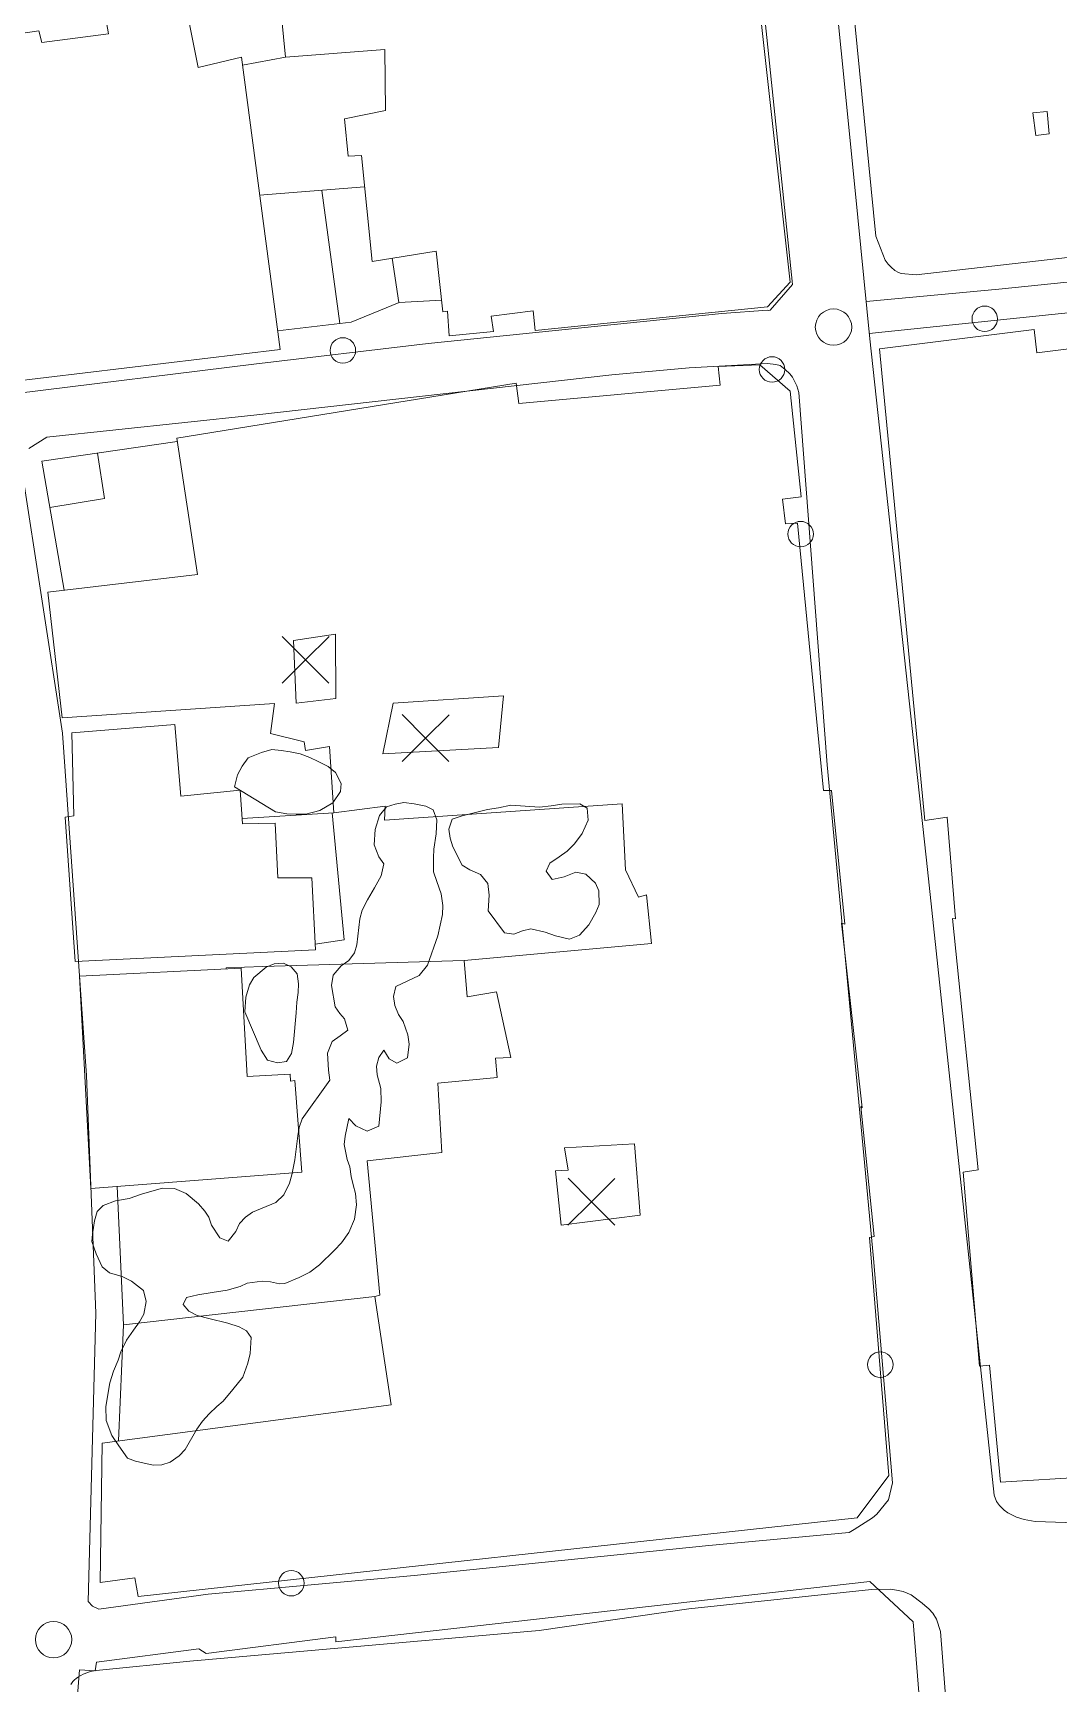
# Model space of a CAD drawing. Header units: metres. Extents: x 4652992 to 4879070, y 2074171 to 2309877.
# Drawn here: x 4654153.2 to 4654215.2, y 2308304.5 to 2308404.3 of the extents above; entities that cross this region are included whole.
import ezdxf

# ---------------------------------------------------------------- set-up
doc = ezdxf.new("R2010")
doc.units = ezdxf.units.M
doc.header["$MEASUREMENT"] = 0
doc.linetypes.add('DGN Style 2', pattern=[66.27138, 39.762828, -26.508552])
for name, color, linetype, lineweight in [('Level 18', 5, 'Continuous', 0), ('Level 30', 5, 'Continuous', 0), ('Level 31', 38, 'Continuous', 0), ('Level 35', 4, 'Continuous', 0), ('Level 37', 3, 'Continuous', 0), ('Level 39', 9, 'Continuous', 0), ('Level 40', 1, 'Continuous', 0), ('Level 45', 9, 'Continuous', 0), ('Level 54', 30, 'DGN Style 2', 0), ('Level 61', 4, 'Continuous', 0)]:
    doc.layers.add(name, color=color, linetype=linetype, lineweight=lineweight)

# ---------------------------------------------------------------- blocks, each defined once
blk = doc.blocks.new('POSTE_1')
at = {"layer": 'Level 61'}
blk.add_circle((-4.7e-05, -1.9e-05, -2.4e-05), 0.770001, dxfattribs=at)
blk = doc.blocks.new('AL_1')
at = {"layer": 'Level 45'}
blk.add_circle((2.1e-05, 1.3e-05, 3e-05), 1.100002, dxfattribs=at)
blk = doc.blocks.new('COTA_10')
at = {"layer": 'Level 39'}
for p, q in [((-1.408444, 1.419518, 3.9e-05), (1.3e-05, -4e-06, 3.9e-05)), ((1.419535, 1.408453, 3.9e-05), (1.3e-05, -4e-06, 3.9e-05)), ((1.3e-05, -4e-06, 3.9e-05), (-1.419509, -1.408461, 3.9e-05)), ((1.3e-05, -4e-06, 3.9e-05), (1.40847, -1.419526, 3.9e-05))]:
    blk.add_line(p, q, dxfattribs=at)

msp = doc.modelspace()

# ---------------------------------------------------------------- linework, layer by layer
at = {"layer": 'Level 18', "color": 30}
for points in [[(4654194.858788, 2308387.374885, 1345.899336), (4654197.617645, 2308387.580036, 1346.449336), (4654197.707144, 2308387.560955, 1346.449336), (4654197.781912, 2308387.583904, 1346.459336), (4654199.14208, 2308389.129478, 1346.519336), (4654195.738416, 2308421.907443, 1344.979336), (4654193.643857, 2308442.055165, 1344.069336), (4654192.07771, 2308458.403553, 1343.519336), (4654192.018969, 2308458.610521, 1343.509336), (4654191.958144, 2308458.693489, 1343.509336), (4654191.88546, 2308458.794541, 1343.499336), (4654191.827508, 2308458.853563, 1343.499336), (4654191.757511, 2308458.89182, 1343.489336), (4654191.344434, 2308459.003221, 1343.479336), (4654189.210277, 2308458.893665, 1343.408219)], [(4654194.858788, 2308387.374885, 1345.899336), (4654177.116691, 2308385.562534, 1342.138983), (4654166.577413, 2308384.316436, 1339.626011), (4654152.21335, 2308382.548556, 1336.106353), (4654151.831143, 2308382.661176, 1336.046353), (4654151.395681, 2308382.894162, 1336.026353), (4654151.294558, 2308383.009157, 1336.026353), (4654147.390979, 2308407.161487, 1334.304289), (4654144.593898, 2308424.461113, 1333.505029), (4654141.498205, 2308444.714709, 1333.128688), (4654140.531524, 2308454.062255, 1332.848688), (4654140.435292, 2308454.581112, 1332.848688), (4654140.502619, 2308454.909371, 1332.928688), (4654140.802796, 2308455.156848, 1333.008688), (4654140.955579, 2308455.217719, 1333.048688), (4654141.671016, 2308455.271157, 1333.242579)], [(4654200.433403, 2308419.560196, 1345.078754), (4654202.899297, 2308395.013565, 1346.323668), (4654203.808621, 2308385.843263, 1346.803591)], [(4654272.920427, 2308320.189384, 1350.578806), (4654242.802611, 2308316.991754, 1351.46792), (4654215.653179, 2308314.30838, 1351.473336), (4654213.81011, 2308314.364002, 1351.473336), (4654213.128741, 2308314.477835, 1351.473336), (4654212.668066, 2308314.620984, 1351.473336), (4654212.15522, 2308314.881629, 1351.473336), (4654211.929918, 2308315.050985, 1351.453336), (4654211.649413, 2308315.323273, 1351.433336), (4654211.468637, 2308315.559239, 1351.393336), (4654211.321228, 2308315.955424, 1351.373336), (4654207.28524, 2308353.763794, 1348.853336), (4654203.808621, 2308385.843263, 1346.803591)], [(4654192.895918, 2308384.088414, 1345.633591), (4654197.624668, 2308384.352828, 1346.743591), (4654198.123013, 2308384.293175, 1346.823591), (4654198.389858, 2308384.236485, 1346.843591), (4654198.697358, 2308384.001686, 1346.843591), (4654198.96608, 2308383.728905, 1346.823591), (4654199.125332, 2308383.525601, 1346.803591), (4654199.404671, 2308383.004062, 1346.743591), (4654199.521325, 2308382.594117, 1346.743591), (4654201.227156, 2308360.092599, 1348.543591), (4654204.03458, 2308330.25655, 1350.991463), (4654205.168157, 2308316.689115, 1351.231463), (4654204.928563, 2308315.676969, 1351.251463), (4654204.238531, 2308314.806737, 1351.211463), (4654203.961392, 2308314.588298, 1351.211463), (4654202.853613, 2308313.868441, 1351.211463), (4654202.555952, 2308313.700581, 1351.211463), (4654194.068514, 2308312.909889, 1350.469948), (4654176.274983, 2308311.094341, 1346.408648), (4654163.82285, 2308309.964917, 1343.40085), (4654157.215386, 2308309.060002, 1341.473427), (4654156.833374, 2308309.233599, 1341.413427), (4654156.552869, 2308309.524289, 1341.353427), (4654157.035651, 2308326.954301, 1339.373427), (4654156.460621, 2308341.315674, 1338.368094), (4654155.009326, 2308362.008625, 1337.226353), (4654152.543276, 2308377.969829, 1335.926353)], [(4654152.97106, 2308379.219312, 1336.046353), (4654154.072753, 2308379.909648, 1336.346353), (4654166.584129, 2308381.226505, 1339.566353), (4654188.210394, 2308383.672813, 1344.646353), (4654192.895918, 2308384.088414, 1345.633591)], [(4654208.881176, 2308297.347604, 1352.054882), (4654208.08627, 2308307.710969, 1351.754882), (4654207.840516, 2308308.458948, 1351.754882), (4654207.618649, 2308308.812625, 1351.734882), (4654207.37734, 2308309.073082, 1351.694882), (4654207.140084, 2308309.280283, 1351.674882), (4654206.970736, 2308309.413286, 1351.644882), (4654206.299112, 2308309.936598, 1351.654882), (4654205.821805, 2308310.119524, 1351.554882), (4654205.425433, 2308310.218022, 1351.494882), (4654205.085439, 2308310.259724, 1351.464882), (4654203.89886, 2308310.240273, 1351.354882), (4654192.864753, 2308309.082689, 1350.424882), (4654183.820247, 2308307.777296, 1348.144882), (4654162.716788, 2308305.908638, 1343.164882), (4654157.038488, 2308305.348519, 1341.824882), (4654156.693022, 2308305.290856, 1341.804882), (4654156.535114, 2308305.23967, 1341.784882), (4654156.256485, 2308305.129435, 1341.754882), (4654155.983683, 2308304.971839, 1341.734882), (4654155.840547, 2308304.879088, 1341.734882), (4654155.737616, 2308304.793214, 1341.734882), (4654155.630161, 2308304.685231, 1341.734882), (4654155.518078, 2308304.51672, 1341.754882)]]:
    msp.add_polyline3d(points, dxfattribs=at)
at = {"layer": 'Level 30', "color": 1}
msp.add_line((4654174.883934, 2308321.406848, 1358.96), (4654157.416525, 2308319.103371, 1345.389895), dxfattribs=at)
for points in [[(4654272.468246, 2308397.087019, 1350.881804), (4654254.450155, 2308394.749439, 1352.011804), (4654227.037386, 2308391.23697, 1361.181804), (4654227.018684, 2308392.061454, 1361.131804), (4654206.61632, 2308389.717622, 1355.971804), (4654205.702905, 2308389.797029, 1355.941804), (4654205.538317, 2308389.855069, 1355.941804), (4654205.327223, 2308389.984353, 1355.921804), (4654205.090151, 2308390.172845, 1355.911804), (4654204.906126, 2308390.357714, 1355.891804), (4654204.728641, 2308390.610205, 1355.881804), (4654204.179118, 2308392.053785, 1355.741804), (4654199.242463, 2308442.135421, 1353.381804)], [(4654195.50707, 2308420.619249, 1351.989895), (4654198.998688, 2308389.27622, 1352.449895)], [(4654151.659846, 2308383.23433, 1341.399895), (4654149.940398, 2308394.073996, 1341.709895), (4654149.38411, 2308394.014203, 1345.009895), (4654147.804611, 2308401.72202, 1340.509895), (4654148.153494, 2308401.717554, 1340.479895), (4654147.816695, 2308403.614769, 1340.159895), (4654153.571047, 2308404.466013, 1340.249895), (4654153.760151, 2308403.752824, 1340.379895), (4654157.787159, 2308404.290121, 1340.839895), (4654157.125352, 2308408.027896, 1340.929895), (4654158.957389, 2308408.474329, 1341.029895), (4654157.414011, 2308415.710316, 1340.409895), (4654160.391637, 2308416.362158, 1341.619895), (4654163.207891, 2308402.241595, 1342.099895), (4654165.821638, 2308402.862406, 1343.349895), (4654168.159583, 2308385.207505, 1342.769895), (4654151.659846, 2308383.23433, 1341.399895)], [(4654198.998688, 2308389.27622, 1352.449895), (4654197.616735, 2308387.787418, 1352.519895), (4654183.586647, 2308386.347372, 1352.269895), (4654183.46136, 2308387.529185, 1352.419895), (4654180.916902, 2308387.220778, 1352.489895), (4654181.064077, 2308386.294421, 1352.489895), (4654178.375461, 2308386.031952, 1352.519895), (4654178.273761, 2308387.514762, 1354.329895), (4654178.005447, 2308387.479984, 1354.349895), (4654177.593358, 2308391.147877, 1354.169895), (4654173.7228, 2308390.516934, 1349.979895), (4654173.084103, 2308396.925873, 1346.249895), (4654172.285386, 2308396.889066, 1343.539895), (4654172.050473, 2308399.142261, 1343.669895), (4654174.535495, 2308399.646906, 1348.319895), (4654174.502104, 2308403.326118, 1351.129895), (4654168.494655, 2308402.873917, 1347.369895), (4654168.140682, 2308406.376454, 1347.309895)], [(4654216.998989, 2308317.065952, 1360.221804), (4654211.713816, 2308316.737028, 1360.121804), (4654211.03294, 2308323.812222, 1360.341804), (4654210.445119, 2308323.749099, 1360.261804), (4654209.454148, 2308335.470554, 1360.041804), (4654210.347278, 2308335.61914, 1360.321804), (4654208.79546, 2308350.801014, 1354.061804), (4654208.988119, 2308350.782702, 1353.981804), (4654208.488128, 2308356.925974, 1353.351804), (4654207.130528, 2308356.725663, 1353.071804), (4654204.384467, 2308385.241474, 1351.791804), (4654213.747664, 2308386.410516, 1351.901804), (4654213.89336, 2308384.990456, 1355.621804), (4654227.375077, 2308386.69067, 1355.981804)], [(4654174.883934, 2308321.406847, 1358.96), (4654173.898729, 2308327.957621, 1358.96), (4654174.184055, 2308328.034668, 1359.29), (4654173.42768, 2308336.155102, 1356.78), (4654177.945138, 2308336.665244, 1357.65), (4654177.695109, 2308340.862455, 1349.58), (4654181.275488, 2308341.19677, 1355.64), (4654181.190023, 2308342.359687, 1355.7), (4654182.101649, 2308342.411149, 1355.75), (4654181.240854, 2308346.371162, 1353.94), (4654179.479133, 2308346.079684, 1348.65), (4654179.290133, 2308348.279591, 1348.88), (4654190.604499, 2308349.298701, 1352.33), (4654190.318514, 2308352.228921, 1351.93), (4654189.830666, 2308352.103112, 1351.79), (4654189.043334, 2308353.750267, 1351.58), (4654188.829696, 2308357.748975, 1357.42), (4654174.470711, 2308356.755463, 1354.41), (4654174.521785, 2308357.607113, 1354.55), (4654171.412473, 2308357.203716, 1344.67), (4654171.154542, 2308361.211791, 1344.17), (4654169.701687, 2308360.961853, 1343.23), (4654169.626327, 2308361.496785, 1343.22), (4654167.586061, 2308361.989277, 1342.84), (4654167.820007, 2308363.809721, 1344.24), (4654154.985889, 2308362.928802, 1351.08), (4654154.115827, 2308370.531382, 1350.88), (4654163.177485, 2308371.607071, 1349.29), (4654161.919122, 2308379.833655, 1343.39), (4654182.438842, 2308383.157398, 1348.66), (4654182.590642, 2308381.942291, 1354.23), (4654194.753189, 2308383.041543, 1354.08), (4654194.638092, 2308384.172565, 1353.68), (4654197.163068, 2308384.279749, 1353.52), (4654198.993512, 2308382.68678, 1353.56), (4654199.648225, 2308376.289847, 1353.86), (4654198.526591, 2308376.153045, 1353.94), (4654198.716071, 2308374.670472, 1354.52), (4654199.440044, 2308374.708189, 1354.5), (4654201.013558, 2308358.538428, 1353.47), (4654201.483335, 2308358.538309, 1353.3), (4654202.30486, 2308350.472789, 1353.12), (4654202.09816, 2308350.516498, 1356.34), (4654203.335243, 2308339.36361, 1356.46), (4654203.260133, 2308339.448184, 1357.83), (4654204.070409, 2308331.591115, 1357.86), (4654203.789574, 2308331.536016, 1358.95), (4654204.957259, 2308317.146442, 1363.35), (4654203.036203, 2308314.572415, 1362.33), (4654159.583106, 2308309.828054, 1346.97), (4654159.383811, 2308310.961616, 1346.94), (4654157.292678, 2308310.678737, 1345.38), (4654157.416525, 2308319.103371, 1345.389895)], [(4654170.30655, 2308348.905454, 1343.629895), (4654155.780424, 2308348.210173, 1344.099895), (4654155.170299, 2308356.92856, 1343.809895), (4654155.698573, 2308357.009155, 1343.969895), (4654155.572754, 2308362.035194, 1340.649895), (4654161.791455, 2308362.527189, 1340.769895), (4654162.162082, 2308358.204167, 1341.169895), (4654165.747752, 2308358.561031, 1341.469895), (4654165.898567, 2308356.533936, 1344.059895), (4654167.867917, 2308356.570957, 1343.829895), (4654168.020364, 2308353.264787, 1343.839895), (4654170.083297, 2308353.266564, 1343.629895), (4654170.30655, 2308348.905454, 1343.629895)], [(4654169.486168, 2308335.469915, 1346.669895), (4654156.724085, 2308334.492125, 1346.579895), (4654156.038994, 2308347.320903, 1346.809895), (4654165.810522, 2308347.804843, 1346.769895), (4654166.169691, 2308341.264237, 1347.339895), (4654168.763418, 2308341.405034, 1347.479895), (4654168.793144, 2308340.98464, 1347.479895), (4654169.061453, 2308341.012164, 1347.469895), (4654169.486168, 2308335.469915, 1346.669895)], [(4654189.926644, 2308332.881487, 1357.049895), (4654185.153319, 2308332.264737, 1356.929895), (4654184.815399, 2308335.561727, 1356.809895), (4654185.566976, 2308335.598473, 1356.789895), (4654185.360321, 2308336.953511, 1356.749895), (4654189.584429, 2308337.189212, 1356.829895), (4654189.926644, 2308332.881487, 1357.049895)], [(4654155.301794, 2308295.950783, 1351.2), (4654156.032438, 2308305.386275, 1350.9), (4654156.986032, 2308305.336296, 1350.9), (4654157.063585, 2308305.865101, 1350.9), (4654163.254339, 2308306.662501, 1350.96), (4654163.699693, 2308306.371559, 1356.98), (4654171.54014, 2308307.380837, 1357.2), (4654171.524756, 2308307.081205, 1357.24), (4654203.815848, 2308310.725154, 1358.68), (4654206.424722, 2308308.296236, 1358.44), (4654207.274098, 2308297.759264, 1358.26)]]:
    msp.add_polyline3d(points, dxfattribs=at)
for points in [[(4654214.656849, 2308398.247344, 1355.368158), (4654213.835269, 2308398.139968, 1355.548158), (4654213.653289, 2308399.516844, 1355.488158), (4654214.533378, 2308399.592714, 1355.298158)], [(4654171.535249, 2308364.11307, 1348.686102), (4654169.129692, 2308363.82526, 1347.766102), (4654168.976207, 2308367.602666, 1348.066102), (4654171.509414, 2308367.986181, 1349.386102)], [(4654174.363412, 2308360.756838, 1354.388573), (4654174.991662, 2308363.826602, 1351.008573), (4654181.671651, 2308364.273992, 1357.168573), (4654181.355412, 2308361.138096, 1356.568573)]]:
    msp.add_3dface(points, dxfattribs=at)
at = {"layer": 'Level 31', "extrusion": (-0.1030554261152986, -0.04519818118175, 0.9936481789678157), "elevation": -582638.773209, "flags": 128}
msp.add_lwpolyline([(-244656.684878, 5156594.684217), (-244654.010342, 5156593.973304), (-244654.839438, 5156590.716369)], dxfattribs=at)
at = {"layer": 'Level 35'}
for p, q in [((4654165.883783, 2308402.393117, 1343.146999), (4654168.494654, 2308402.873917, 1343.266999)), ((4654173.273405, 2308395.026343, 1347.030332), (4654166.925649, 2308394.525504, 1346.120332)), ((4654171.76841, 2308386.767148, 1345.221337), (4654170.684494, 2308394.822078, 1345.521337)), ((4654175.344322, 2308388.034632, 1345.120332), (4654174.941832, 2308390.715649, 1345.100332)), ((4654171.412473, 2308357.203716, 1344.67), (4654165.87548, 2308356.844254, 1343.663404)), ((4654158.693877, 2308326.249769, 1342.705732), (4654158.401844, 2308319.233307, 1342.585732))]:
    msp.add_line(p, q, dxfattribs=at)
at = {"layer": 'Level 35', "extrusion": (-0.1159603740866187, -0.0368066791287341, 0.9925716397385158), "elevation": -623333.340932, "flags": 128}
msp.add_lwpolyline([(-792194.170299, 5096441.768449), (-792204.092968, 5096443.247963), (-792202.967861, 5096453.27578)], dxfattribs=at)
at = {"layer": 'Level 35', "extrusion": (-0.138370813040717, -0.0137842323818813, 0.9902845616468496), "elevation": -674491.343627, "flags": 128}
msp.add_lwpolyline([(-1835646.959219, 4813023.826715), (-1835654.848248, 4813023.251406), (-1835655.227733, 4813031.593387)], dxfattribs=at)
at = {"layer": 'Level 35', "extrusion": (-0.5768945890111744, -0.0305895711432553, 0.8162456194717984), "elevation": -2754480.337598, "flags": 128}
msp.add_lwpolyline([(-2058679.834014, 3894162.398645), (-2058672.13262, 3894162.779463), (-2058671.95011, 3894160.629303)], dxfattribs=at)
at = {"layer": 'Level 35', "extrusion": (-0.3094384584912118, 0.0043758967607814, 0.9509094025900267), "elevation": -1428797.902942, "flags": 128}
msp.add_lwpolyline([(-2373907.19414, 4394634.870141), (-2373905.271462, 4394618.907334), (-2373913.630012, 4394618.390321)], dxfattribs=at)
at = {"layer": 'Level 35'}
msp.add_polyline3d([(4654168.010592, 2308386.332602, 1345.279895), (4654172.458055, 2308386.846898, 1345.259895), (4654175.353354, 2308388.038348, 1345.119895), (4654177.926068, 2308388.186513, 1345.369895)], dxfattribs=at)
at = {"layer": 'Level 37'}
msp.add_polyline3d([(4654179.290133, 2308348.279591, 1347.889895), (4654167.129357, 2308347.906022, 1343.649895), (4654164.896798, 2308347.82876, 1343.249895), (4654164.900237, 2308347.75976, 1343.209895)], dxfattribs=at)
at = {"layer": 'Level 40', "color": 3}
for points in [[(4654165.417154, 2308358.757885, 1343.850038), (4654165.597838, 2308359.489282, 1343.810038), (4654165.861039, 2308360.018448, 1343.790038), (4654166.242995, 2308360.522428, 1343.790038), (4654167.037324, 2308360.846588, 1343.890038), (4654167.661813, 2308361.022036, 1344.010038), (4654168.237983, 2308360.961421, 1344.310038), (4654168.763581, 2308360.880743, 1344.670038), (4654169.372206, 2308360.751669, 1344.610038), (4654169.962711, 2308360.534071, 1344.670038), (4654170.458109, 2308360.305854, 1344.770038), (4654171.060184, 2308359.993437, 1344.850038), (4654171.513559, 2308359.635583, 1344.870038), (4654171.858983, 2308358.977343, 1344.830038), (4654171.818705, 2308358.477873, 1344.750038), (4654171.352956, 2308357.791536, 1344.670038), (4654170.564157, 2308357.343049, 1344.550038), (4654169.713726, 2308357.123152, 1344.450038), (4654169.122456, 2308357.109998, 1344.330038), (4654168.569934, 2308357.134808, 1344.190038), (4654167.884067, 2308357.26487, 1344.170038), (4654165.417154, 2308358.757885, 1343.850038)], [(4654171.175599, 2308341.033946, 1347.710038), (4654171.097377, 2308341.635519, 1347.530038), (4654171.029488, 2308342.665942, 1347.450038), (4654171.314083, 2308343.375302, 1347.450038), (4654171.802462, 2308343.718164, 1347.430038), (4654172.258132, 2308344.052569, 1347.490038), (4654172.058388, 2308344.741491, 1347.330038), (4654171.783147, 2308345.061566, 1346.990038), (4654171.493317, 2308345.461707, 1346.830038), (4654171.262904, 2308346.757512, 1346.810038), (4654171.374895, 2308347.380323, 1346.870038), (4654171.861018, 2308347.939184, 1347.010038), (4654172.316688, 2308348.273588, 1347.230038), (4654172.656876, 2308348.724849, 1347.370038), (4654172.804086, 2308349.217037, 1347.430038), (4654172.984554, 2308350.779773, 1347.390038), (4654173.122959, 2308351.304616, 1347.410038), (4654173.440008, 2308351.945516, 1347.410038), (4654173.879088, 2308352.652903, 1347.430038), (4654174.276655, 2308353.384488, 1347.430038), (4654174.439474, 2308354.104279, 1347.310038), (4654174.140839, 2308354.537076, 1347.270038), (4654173.855048, 2308355.259641, 1347.230038), (4654173.905661, 2308356.187961, 1347.230038), (4654174.172901, 2308357.039551, 1347.270038), (4654174.587567, 2308357.551988, 1347.350038), (4654175.116949, 2308357.716817, 1347.610038), (4654175.649097, 2308357.819482, 1347.610038), (4654176.269801, 2308357.749423, 1347.610038), (4654176.967492, 2308357.601459, 1347.610038), (4654177.418357, 2308357.382687, 1347.650038), (4654177.63622, 2308356.782288, 1347.650038), (4654177.600707, 2308355.927738, 1347.650038), (4654177.458007, 2308355.003553, 1347.670038), (4654177.426534, 2308354.471427, 1347.710038), (4654177.441593, 2308353.636939, 1347.830038), (4654177.629767, 2308353.042837, 1347.330038), (4654177.894674, 2308352.293912, 1347.530038), (4654177.999311, 2308351.594371, 1347.690038), (4654177.982681, 2308351.059097, 1347.750038), (4654177.702086, 2308349.763904, 1347.830038), (4654177.075263, 2308347.987942, 1347.970038), (4654176.57706, 2308347.370066, 1347.990038), (4654175.154713, 2308346.701869, 1347.950038), (4654175.016053, 2308346.100109, 1347.930038), (4654175.103335, 2308345.542797, 1347.970038), (4654175.318434, 2308345.004562, 1348.050038), (4654175.602224, 2308344.574913, 1348.110038), (4654175.88776, 2308343.77543, 1348.130038), (4654175.960198, 2308343.221267, 1348.170038), (4654175.865306, 2308342.379309, 1348.170038), (4654175.210619, 2308342.056323, 1348.110038), (4654174.753969, 2308342.322505, 1348.090038), (4654174.428919, 2308342.853269, 1347.990038), (4654174.12144, 2308342.410466, 1347.970038), (4654173.997879, 2308341.882475, 1347.970038), (4654174.031823, 2308341.367263, 1348.010038), (4654174.248921, 2308340.536112, 1348.090038), (4654174.270021, 2308339.731132, 1348.090038), (4654174.122517, 2308338.253771, 1348.090038), (4654173.426315, 2308337.954983, 1348.010038), (4654172.750018, 2308338.283142, 1347.930038), (4654172.311742, 2308338.714764, 1347.890038), (4654172.09431, 2308337.652485, 1348.270038), (4654172.039187, 2308337.156163, 1348.450038), (4654172.223321, 2308336.239636, 1348.770038), (4654172.379296, 2308335.790911, 1348.970038), (4654172.460539, 2308335.204092, 1349.290038), (4654172.577765, 2308334.717401, 1349.510038), (4654172.715621, 2308334.180153, 1349.530038), (4654172.778744, 2308333.50481, 1349.550038), (4654172.662968, 2308332.636493, 1349.550038), (4654172.327545, 2308331.830152, 1349.550038), (4654171.873875, 2308331.202831, 1349.550038), (4654171.4416, 2308330.755705, 1349.490038), (4654170.54736, 2308329.867749, 1349.250038), (4654169.96362, 2308329.437351, 1349.070038), (4654169.305912, 2308329.099611, 1348.790038), (4654168.457991, 2308328.740634, 1348.470038), (4654168.128137, 2308328.718222, 1348.010038), (4654167.58191, 2308328.849458, 1348.010038), (4654167.079962, 2308328.894331, 1348.010038), (4654166.170408, 2308328.763945, 1347.410038), (4654165.759781, 2308328.573931, 1347.010038), (4654164.968728, 2308328.341443, 1346.590038), (4654164.056154, 2308328.196302, 1346.330038), (4654163.191133, 2308328.056472, 1346.270038), (4654162.510286, 2308327.908371, 1346.250038), (4654162.312757, 2308327.473038, 1346.570038), (4654162.650141, 2308327.078206, 1346.810038), (4654163.154345, 2308326.817334, 1346.910038), (4654163.845996, 2308326.639862, 1347.110038), (4654165.009653, 2308326.346896, 1347.250038), (4654165.692245, 2308326.125163, 1347.450038), (4654166.14009, 2308325.891637, 1347.730038), (4654166.412056, 2308325.47989, 1348.030038), (4654166.352383, 2308324.507309, 1348.290038), (4654166.219763, 2308323.935056, 1348.330038), (4654165.919814, 2308323.075009, 1348.350038), (4654165.302345, 2308322.328483, 1348.310038), (4654164.726644, 2308321.634676, 1348.330038), (4654164.333373, 2308321.302433, 1348.370038), (4654163.874428, 2308320.876357, 1348.390038), (4654163.471842, 2308320.422935, 1348.390038), (4654163.125614, 2308319.942166, 1348.390038), (4654162.423333, 2308318.705614, 1348.330038), (4654162.065535, 2308318.319665, 1348.290038), (4654161.523563, 2308317.941985, 1348.230038), (4654161.012045, 2308317.788763, 1348.170038), (4654160.512862, 2308317.771473, 1348.130038), (4654159.948771, 2308317.891103, 1348.070038), (4654159.429213, 2308318.001289, 1347.970038), (4654158.9396, 2308318.182095, 1347.890038), (4654158.410257, 2308318.925523, 1347.690038), (4654157.996396, 2308319.552095, 1347.650038), (4654157.654757, 2308320.455841, 1347.450038), (4654157.627872, 2308321.30823, 1347.230038), (4654157.873248, 2308322.734047, 1346.750038), (4654158.095446, 2308323.441246, 1346.610038), (4654158.370981, 2308324.106344, 1346.610038), (4654158.536055, 2308324.610137, 1346.610038), (4654158.883048, 2308325.321659, 1346.370038), (4654159.300989, 2308325.925768, 1346.230038), (4654159.668102, 2308326.432897, 1346.070038), (4654159.934067, 2308326.899898, 1345.950038), (4654160.073237, 2308327.655494, 1345.910038), (4654159.900163, 2308328.323366, 1345.870038), (4654159.180097, 2308328.891722, 1345.950038), (4654158.616516, 2308329.165187, 1346.210038), (4654157.856681, 2308329.387907, 1346.430038), (4654157.406326, 2308329.760514, 1346.530038), (4654157.037508, 2308330.531476, 1346.550038), (4654156.787446, 2308331.277252, 1346.590038), (4654156.833509, 2308331.729313, 1346.850038), (4654156.95205, 2308332.535467, 1346.850038), (4654157.114359, 2308333.101423, 1346.890038), (4654157.466117, 2308333.457865, 1346.890038), (4654158.221697, 2308333.74406, 1346.870038), (4654159.042184, 2308333.893335, 1346.870038), (4654159.776879, 2308334.15317, 1346.930038), (4654160.547048, 2308334.3593, 1346.990038), (4654161.058566, 2308334.512523, 1346.990038), (4654161.783437, 2308334.497344, 1346.930038), (4654162.480619, 2308334.195545, 1346.870038), (4654163.233139, 2308333.55873, 1346.710038), (4654163.609016, 2308333.124946, 1346.610038), (4654163.857333, 2308332.749003, 1346.290038), (4654164.022113, 2308332.267622, 1345.930038), (4654164.530571, 2308331.497835, 1346.090038), (4654165.03201, 2308331.299126, 1346.230038), (4654165.491464, 2308331.879037, 1346.490038), (4654165.715916, 2308332.370237, 1346.570038), (4654166.073714, 2308332.756186, 1346.650038), (4654166.490635, 2308333.052625, 1346.650038), (4654167.912727, 2308333.643905, 1346.670038), (4654168.395576, 2308334.111094, 1346.690038), (4654168.739549, 2308334.807861, 1346.690038), (4654168.874934, 2308335.317951, 1346.690038), (4654169.059147, 2308336.217937, 1346.790038), (4654169.233321, 2308337.674248, 1346.830038), (4654169.321153, 2308338.179028, 1346.830038), (4654169.504091, 2308338.694427, 1346.790038), (4654171.175599, 2308341.033946, 1347.710038)], [(4654180.73054, 2308351.27825, 1349.070038), (4654180.799135, 2308352.21222, 1349.090038), (4654180.713264, 2308352.91886, 1349.090038), (4654180.272365, 2308353.471288, 1349.210038), (4654179.635446, 2308353.744001, 1349.410038), (4654179.172883, 2308354.040945, 1349.470038), (4654178.612999, 2308355.138749, 1349.490038), (4654178.443725, 2308355.664189, 1349.490038), (4654178.369007, 2308356.200181, 1349.490038), (4654178.557476, 2308356.818064, 1349.490038), (4654179.166659, 2308357.010189, 1349.490038), (4654180.692182, 2308357.390514, 1349.550038), (4654181.360092, 2308357.493696, 1349.550038), (4654182.116833, 2308357.654538, 1349.550038), (4654183.850172, 2308357.547148, 1349.570038), (4654184.541573, 2308357.614752, 1349.590038), (4654185.194727, 2308357.721061, 1349.590038), (4654186.2758, 2308357.736653, 1349.590038), (4654186.714873, 2308357.475285, 1349.550038), (4654186.782978, 2308356.757113, 1349.550038), (4654186.416552, 2308355.947477, 1349.570038), (4654185.965193, 2308355.324131, 1349.570038), (4654185.505691, 2308354.886095, 1349.570038), (4654185.031729, 2308354.527617, 1349.550038), (4654184.460201, 2308354.143927, 1349.510038), (4654184.254558, 2308353.667371, 1349.530038), (4654184.598187, 2308353.166162, 1349.690038), (4654185.340172, 2308353.330133, 1349.790038), (4654186.029451, 2308353.612367, 1349.930038), (4654186.649195, 2308353.480982, 1350.050038), (4654187.217172, 2308352.94751, 1350.210038), (4654187.427998, 2308352.474455, 1350.210038), (4654187.445519, 2308351.659916, 1350.190038), (4654187.251622, 2308351.165571, 1350.190038), (4654186.820448, 2308350.415558, 1350.190038), (4654186.262788, 2308349.799449, 1350.070038), (4654185.65933, 2308349.560216, 1349.970038), (4654184.806503, 2308349.756313, 1349.730038), (4654184.175309, 2308349.981916, 1349.450038), (4654183.325492, 2308350.192673, 1349.250038), (4654182.819896, 2308350.055082, 1349.250038), (4654182.287503, 2308349.861977, 1349.290038), (4654181.735517, 2308349.9484, 1349.290038), (4654180.73054, 2308351.27825, 1349.070038)], [(4654166.025695, 2308345.158798, 1344.050038), (4654166.085112, 2308346.054462, 1344.010038), (4654166.316369, 2308346.805922, 1344.010038), (4654166.576295, 2308347.243416, 1344.110038), (4654167.32409, 2308347.869938, 1344.270038), (4654167.800134, 2308348.076866, 1344.310038), (4654168.364735, 2308348.111071, 1344.450038), (4654168.830445, 2308347.889151, 1344.630038), (4654169.191478, 2308347.458515, 1344.770038), (4654169.284545, 2308346.853794, 1344.670038), (4654169.256091, 2308346.336421, 1344.250038), (4654169.168004, 2308345.754724, 1344.370038), (4654169.130236, 2308345.116172, 1344.410038), (4654168.963847, 2308343.319535, 1344.410038), (4654168.842797, 2308342.652463, 1344.430038), (4654168.541102, 2308342.162249, 1344.430038), (4654167.99713, 2308342.077486, 1344.410038), (4654167.397565, 2308342.250823, 1344.410038), (4654167.010373, 2308342.856344, 1344.370038), (4654166.025695, 2308345.158798, 1344.050038)]]:
    msp.add_polyline3d(points, dxfattribs=at)
at = {"layer": 'Level 54', "linetype": 'Continuous'}
for points in [[(4654272.972506, 2308396.22826, 1346.749952), (4654257.729117, 2308394.047009, 1347.239952), (4654245.12295, 2308392.394209, 1347.619952), (4654226.347978, 2308390.369451, 1347.279952), (4654211.605586, 2308388.838954, 1346.859952), (4654203.584914, 2308388.099285, 1346.685523)], [(4654203.776782, 2308386.164355, 1346.786787), (4654221.3941, 2308387.996294, 1347.121764), (4654242.229529, 2308390.371477, 1347.550814), (4654257.058321, 2308392.242417, 1347.29006), (4654273.207646, 2308394.349522, 1346.897491)]]:
    msp.add_polyline3d(points, dxfattribs=at)

# ---------------------------------------------------------------- block references
at = {"layer": 'Level 39'}
for p in [(4654169.7036, 2308366.44315, 1343.24425), (4654176.9594, 2308361.71275, 1345.38425), (4654186.97985, 2308333.6891, 1350.48425)]:
    msp.add_blockref('COTA_10', p, dxfattribs=at)
at = {"layer": 'Level 45'}
for p in [(4654201.61385, 2308386.55505, 1346.77005), (4654154.46955, 2308307.22015, 1341.67005)]:
    msp.add_blockref('AL_1', p, dxfattribs=at)
at = {"layer": 'Level 61'}
for p in [(4654210.75395, 2308387.05815, 1346.78575), (4654171.95795, 2308385.14535, 1340.89575), (4654197.89875, 2308383.99435, 1346.57575), (4654199.62525, 2308374.04435, 1347.51005), (4654204.43995, 2308323.84115, 1351.00575), (4654168.83825, 2308310.62845, 1344.28575)]:
    msp.add_blockref('POSTE_1', p, dxfattribs=at)

doc.saveas('drawing.dxf')
